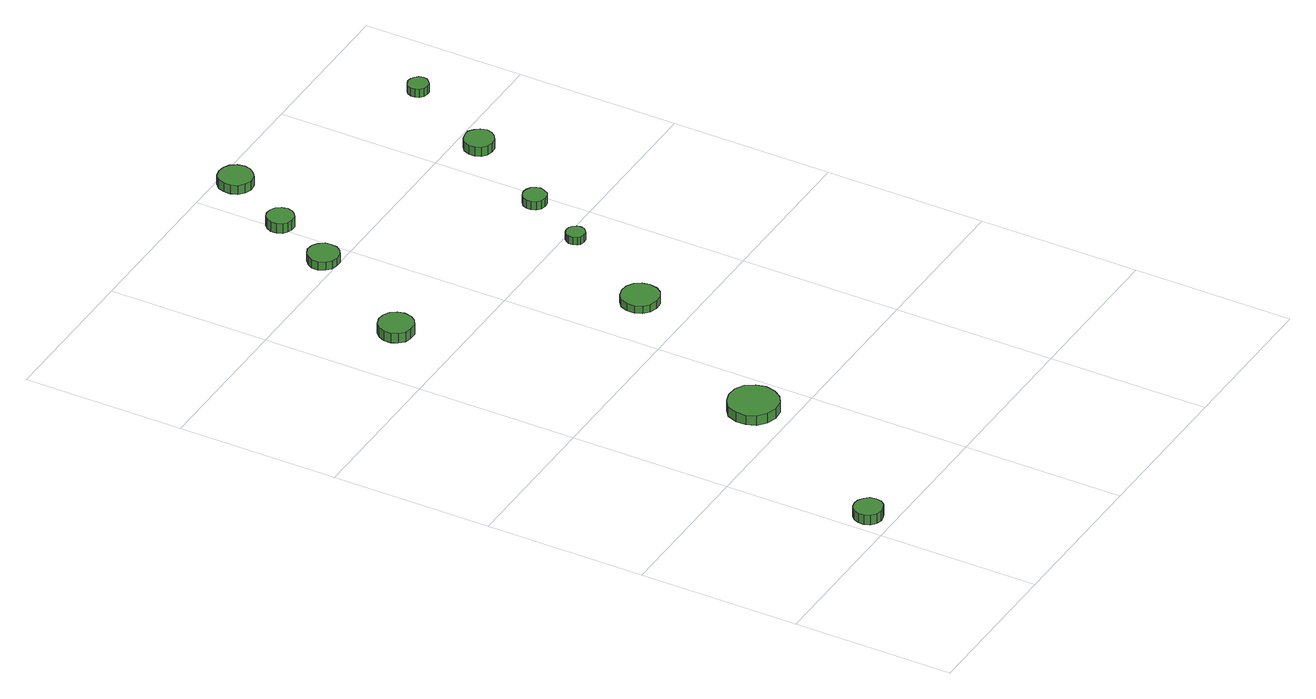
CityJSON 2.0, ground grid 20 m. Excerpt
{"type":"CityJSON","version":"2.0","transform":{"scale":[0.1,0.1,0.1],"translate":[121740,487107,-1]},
"CityObjects":{
"tree1":{"type":"SolitaryVegetationObject","attributes":{"function":"something"},"geometry":[{"type":"MultiSurface","lod":"1","boundaries":[[[0,1,2,3,4,5,6,7,8,9,10,11,12,13,14]],[[15,16,17,18,19,20,21,22,23,24,25,26,27,28,29]],[[0,29,28,1]],[[1,28,27,2]],[[2,27,26,3]],[[3,26,25,4]],[[4,25,24,5]],[[5,24,23,6]],[[6,23,22,7]],[[7,22,21,8]],[[8,21,20,9]],[[9,20,19,10]],[[10,19,18,11]],[[11,18,17,12]],[[12,17,16,13]],[[13,16,15,14]],[[14,15,29,0]]]}]},
"tree2":{"type":"SolitaryVegetationObject","attributes":{"function":"something"},"geometry":[{"type":"MultiSurface","lod":"1","boundaries":[[[30,31,32,33,34,35,36,37,38,39,40,41,42,43,44]],[[45,46,47,48,49,50,51,52,53,54,55,56,57,58,59]],[[30,59,58,31]],[[31,58,57,32]],[[32,57,56,33]],[[33,56,55,34]],[[34,55,54,35]],[[35,54,53,36]],[[36,53,52,37]],[[37,52,51,38]],[[38,51,50,39]],[[39,50,49,40]],[[40,49,48,41]],[[41,48,47,42]],[[42,47,46,43]],[[43,46,45,44]],[[44,45,59,30]]]}]},
"tree3":{"type":"SolitaryVegetationObject","attributes":{"function":"something"},"geometry":[{"type":"MultiSurface","lod":"1","boundaries":[[[60,61,62,63,64,65,66,67,68,69,70,71,72,73,74]],[[75,76,77,78,79,80,81,82,83,84,85,86,87,88,89]],[[60,89,88,61]],[[61,88,87,62]],[[62,87,86,63]],[[63,86,85,64]],[[64,85,84,65]],[[65,84,83,66]],[[66,83,82,67]],[[67,82,81,68]],[[68,81,80,69]],[[69,80,79,70]],[[70,79,78,71]],[[71,78,77,72]],[[72,77,76,73]],[[73,76,75,74]],[[74,75,89,60]]]}]},
"tree4":{"type":"SolitaryVegetationObject","attributes":{"function":"something"},"geometry":[{"type":"MultiSurface","lod":"1","boundaries":[[[90,91,92,93,94,95,96,97,98,99,100,101,102,103,104]],[[105,106,107,108,109,110,111,112,113,114,115,116,117,118,119]],[[90,119,118,91]],[[91,118,117,92]],[[92,117,116,93]],[[93,116,115,94]],[[94,115,114,95]],[[95,114,113,96]],[[96,113,112,97]],[[97,112,111,98]],[[98,111,110,99]],[[99,110,109,100]],[[100,109,108,101]],[[101,108,107,102]],[[102,107,106,103]],[[103,106,105,104]],[[104,105,119,90]]]}]},
"tree5":{"type":"SolitaryVegetationObject","attributes":{"function":"something"},"geometry":[{"type":"MultiSurface","lod":"1","boundaries":[[[120,121,122,123,124,125,126,127,128,129,130,131,132,133,134]],[[135,136,137,138,139,140,141,142,143,144,145,146,147,148,149]],[[120,149,148,121]],[[121,148,147,122]],[[122,147,146,123]],[[123,146,145,124]],[[124,145,144,125]],[[125,144,143,126]],[[126,143,142,127]],[[127,142,141,128]],[[128,141,140,129]],[[129,140,139,130]],[[130,139,138,131]],[[131,138,137,132]],[[132,137,136,133]],[[133,136,135,134]],[[134,135,149,120]]]}]},
"tree6":{"type":"SolitaryVegetationObject","attributes":{"function":"something"},"geometry":[{"type":"MultiSurface","lod":"1","boundaries":[[[150,151,152,153,154,155,156,157,158,159,160,161,162,163,164]],[[165,166,167,168,169,170,171,172,173,174,175,176,177,178,179]],[[150,179,178,151]],[[151,178,177,152]],[[152,177,176,153]],[[153,176,175,154]],[[154,175,174,155]],[[155,174,173,156]],[[156,173,172,157]],[[157,172,171,158]],[[158,171,170,159]],[[159,170,169,160]],[[160,169,168,161]],[[161,168,167,162]],[[162,167,166,163]],[[163,166,165,164]],[[164,165,179,150]]]}]},
"tree7":{"type":"SolitaryVegetationObject","attributes":{"function":"something"},"geometry":[{"type":"MultiSurface","lod":"1","boundaries":[[[180,181,182,183,184,185,186,187,188,189,190,191,192,193,194]],[[195,196,197,198,199,200,201,202,203,204,205,206,207,208,209]],[[180,209,208,181]],[[181,208,207,182]],[[182,207,206,183]],[[183,206,205,184]],[[184,205,204,185]],[[185,204,203,186]],[[186,203,202,187]],[[187,202,201,188]],[[188,201,200,189]],[[189,200,199,190]],[[190,199,198,191]],[[191,198,197,192]],[[192,197,196,193]],[[193,196,195,194]],[[194,195,209,180]]]}]},
"tree8":{"type":"SolitaryVegetationObject","attributes":{"function":"something"},"geometry":[{"type":"MultiSurface","lod":"1","boundaries":[[[210,211,212,213,214,215,216,217,218,219,220,221,222,223,224]],[[225,226,227,228,229,230,231,232,233,234,235,236,237,238,239]],[[210,239,238,211]],[[211,238,237,212]],[[212,237,236,213]],[[213,236,235,214]],[[214,235,234,215]],[[215,234,233,216]],[[216,233,232,217]],[[217,232,231,218]],[[218,231,230,219]],[[219,230,229,220]],[[220,229,228,221]],[[221,228,227,222]],[[222,227,226,223]],[[223,226,225,224]],[[224,225,239,210]]]}]},
"tree9":{"type":"SolitaryVegetationObject","attributes":{"function":"something"},"geometry":[{"type":"MultiSurface","lod":"1","boundaries":[[[240,241,242,243,244,245,246,247,248,249,250,251,252,253,254]],[[255,256,257,258,259,260,261,262,263,264,265,266,267,268,269]],[[240,269,268,241]],[[241,268,267,242]],[[242,267,266,243]],[[243,266,265,244]],[[244,265,264,245]],[[245,264,263,246]],[[246,263,262,247]],[[247,262,261,248]],[[248,261,260,249]],[[249,260,259,250]],[[250,259,258,251]],[[251,258,257,252]],[[252,257,256,253]],[[253,256,255,254]],[[254,255,269,240]]]}]},
"tree10":{"type":"SolitaryVegetationObject","attributes":{"function":"something"},"geometry":[{"type":"MultiSurface","lod":"1","boundaries":[[[270,271,272,273,274,275,276,277,278,279,280,281,282,283,284]],[[285,286,287,288,289,290,291,292,293,294,295,296,297,298,299]],[[270,299,298,271]],[[271,298,297,272]],[[272,297,296,273]],[[273,296,295,274]],[[274,295,294,275]],[[275,294,293,276]],[[276,293,292,277]],[[277,292,291,278]],[[278,291,290,279]],[[279,290,289,280]],[[280,289,288,281]],[[281,288,287,282]],[[282,287,286,283]],[[283,286,285,284]],[[284,285,299,270]]]}]},
"tree11":{"type":"SolitaryVegetationObject","attributes":{"function":"something"},"geometry":[{"type":"MultiSurface","lod":"1","boundaries":[[[300,301,302,303,304,305,306,307,308,309,310,311,312,313,314]],[[315,316,317,318,319,320,321,322,323,324,325,326,327,328,329]],[[300,329,328,301]],[[301,328,327,302]],[[302,327,326,303]],[[303,326,325,304]],[[304,325,324,305]],[[305,324,323,306]],[[306,323,322,307]],[[307,322,321,308]],[[308,321,320,309]],[[309,320,319,310]],[[310,319,318,311]],[[311,318,317,312]],[[312,317,316,313]],[[313,316,315,314]],[[314,315,329,300]]]}]}
},
"vertices":[
[38,27,24],[37,35,24],[32,40,24],[26,44,24],[19,45,24],[12,43,24],[6,38,24],[3,31,24],[3,24,24],[6,17,24],[12,12,24],[19,10,24],[26,11,24],[32,14,24],[37,20,24],[37,20,11],[32,14,11],[26,11,11],[19,10,11],[12,12,11],[6,17,11],[3,24,11],[3,31,11],[6,38,11],[12,43,11],[19,45,11],[26,44,11],[32,40,11],[37,35,11],[38,27,11],
[172,244,24],[169,256,24],[162,267,24],[151,273,24],[138,274,24],[126,270,24],[116,262,24],[111,250,24],[111,237,24],[116,225,24],[126,217,24],[138,213,24],[151,214,24],[162,221,24],[169,231,24],[169,231,11],[162,221,11],[151,214,11],[138,213,11],[126,217,11],[116,225,11],[111,237,11],[111,250,11],[116,262,11],[126,270,11],[138,274,11],[151,273,11],[162,267,11],[169,256,11],[172,244,11],
[108,678,18],[106,687,18],[101,694,18],[93,698,18],[84,699,18],[75,696,18],[69,690,18],[65,682,18],[65,673,18],[69,665,18],[75,659,18],[84,657,18],[93,657,18],[101,662,18],[106,669,18],[106,669,5],[101,662,5],[93,657,5],[84,657,5],[75,659,5],[69,665,5],[65,673,5],[65,682,5],[69,690,5],[75,696,5],[84,699,5],[93,698,5],[101,694,5],[106,687,5],[108,678,5],
[295,463,16],[293,472,16],[288,480,16],[279,485,16],[270,486,16],[260,483,16],[253,477,16],[249,468,16],[249,458,16],[253,449,16],[260,443,16],[270,440,16],[279,441,16],[288,446,16],[293,453,16],[293,453,6],[288,446,6],[279,441,6],[270,440,6],[260,443,6],[253,449,6],[249,458,6],[249,468,6],[253,477,6],[260,483,6],[270,486,6],[279,485,6],[288,480,6],[293,472,6],[295,463,6],
[189,819,16],[188,826,16],[183,833,16],[176,837,16],[168,838,16],[161,835,16],[155,830,16],[151,823,16],[151,815,16],[155,807,16],[161,802,16],[168,800,16],[176,800,16],[183,804,16],[188,811,16],[188,811,5],[183,804,5],[176,800,5],[168,800,5],[161,802,5],[155,807,5],[151,815,5],[151,823,5],[155,830,5],[161,835,5],[168,838,5],[176,837,5],[183,833,5],[188,826,5],[189,819,5],
[225,895,18],[223,902,18],[219,908,18],[213,911,18],[206,912,18],[200,910,18],[195,905,18],[192,899,18],[192,892,18],[195,885,18],[200,881,18],[206,879,18],[213,879,18],[219,883,18],[223,888,18],[223,888,5],[219,883,5],[213,879,5],[206,879,5],[200,881,5],[195,885,5],[192,892,5],[192,899,5],[195,905,5],[200,910,5],[206,912,5],[213,911,5],[219,908,5],[223,902,5],[225,895,5],
[357,587,16],[356,592,16],[353,596,16],[349,598,16],[344,599,16],[339,597,16],[336,594,16],[334,590,16],[334,585,16],[336,580,16],[339,577,16],[344,576,16],[349,576,16],[353,579,16],[356,582,16],[356,582,6],[353,579,6],[349,576,6],[344,576,6],[339,577,6],[336,580,6],[334,585,6],[334,590,6],[336,594,6],[339,597,6],[344,599,6],[349,598,6],[353,596,6],[356,592,6],[357,587,6],
[276,979,17],[274,988,17],[269,995,17],[262,999,17],[253,1000,17],[245,998,17],[238,992,17],[235,984,17],[235,975,17],[238,967,17],[245,961,17],[253,958,17],[262,959,17],[269,964,17],[274,971,17],[274,971,5],[269,964,5],[262,959,5],[253,958,5],[245,961,5],[238,967,5],[235,975,5],[235,984,5],[238,992,5],[245,998,5],[253,1000,5],[262,999,5],[269,995,5],[274,988,5],[276,979,5],
[402,664,16],[400,669,16],[397,674,16],[392,677,16],[386,678,16],[380,676,16],[375,672,16],[373,667,16],[373,661,16],[375,655,16],[380,651,16],[386,649,16],[392,650,16],[397,653,16],[400,658,16],[400,658,5],[397,653,5],[392,650,5],[386,649,5],[380,651,5],[375,655,5],[373,661,5],[373,667,5],[375,672,5],[380,676,5],[386,678,5],[392,677,5],[397,674,5],[400,669,5],[402,664,5],
[472,772,17],[470,780,17],[465,786,17],[459,790,17],[451,790,17],[444,788,17],[438,783,17],[435,776,17],[435,768,17],[438,761,17],[444,756,17],[451,754,17],[459,755,17],[465,759,17],[470,765,17],[470,765,5],[465,759,5],[459,755,5],[451,754,5],[444,756,5],[438,761,5],[435,768,5],[435,776,5],[438,783,5],[444,788,5],[451,790,5],[459,790,5],[465,786,5],[470,780,5],[472,772,5],
[529,886,16],[528,892,16],[524,896,16],[520,898,16],[515,899,16],[510,897,16],[506,894,16],[504,889,16],[504,884,16],[506,879,16],[510,875,16],[515,874,16],[520,874,16],[524,877,16],[528,881,16],[528,881,5],[524,877,5],[520,874,5],[515,874,5],[510,875,5],[506,879,5],[504,884,5],[504,889,5],[506,894,5],[510,897,5],[515,899,5],[520,898,5],[524,896,5],[528,892,5],[529,886,5]
]}
